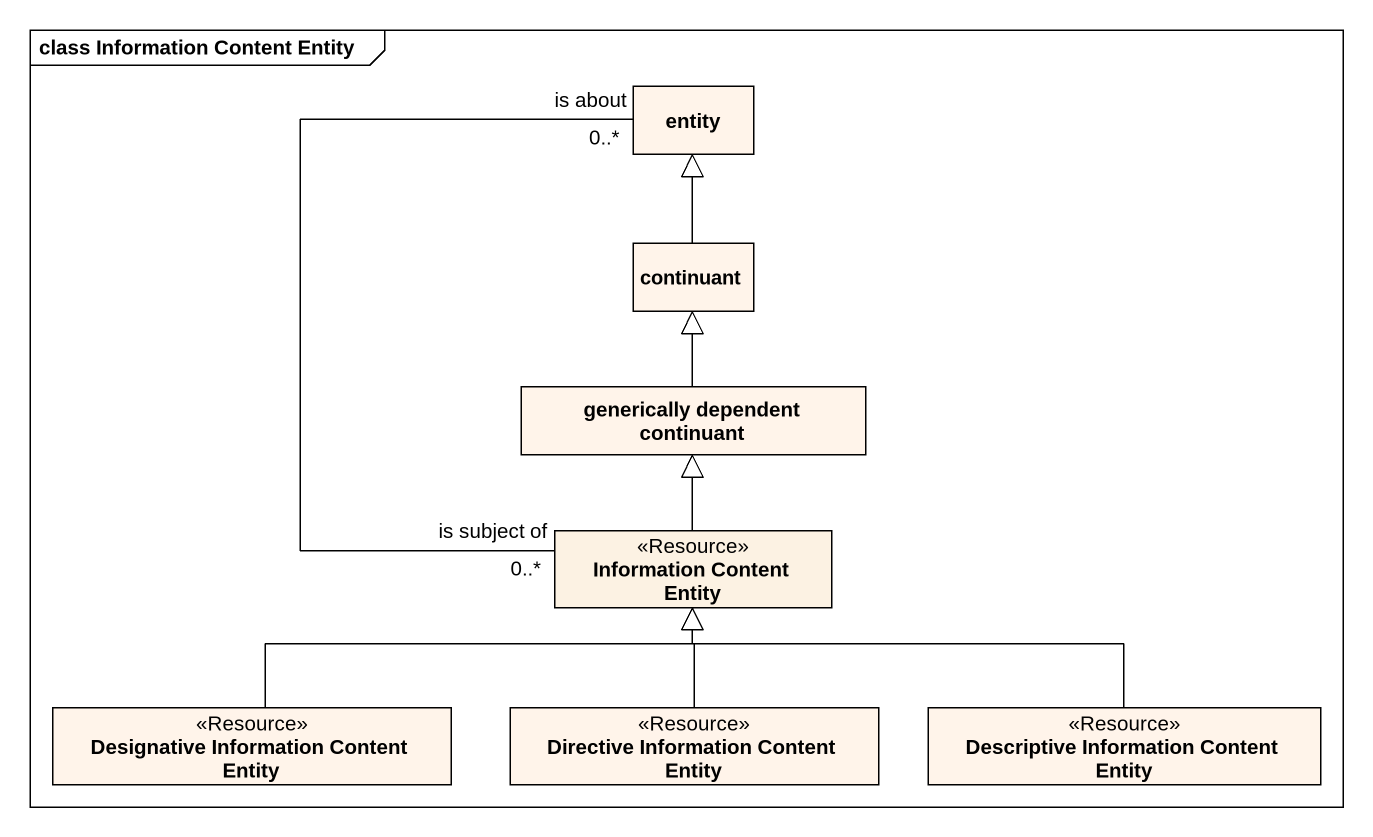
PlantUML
@startuml
mainframe class Information Content Entity
hide circle
hide empty members
class "entity" as entity_ #FFF4EA
class continuant #FFF4EA
class "generically dependent continuant" as generically_dependent #FFF4EA
class "Information Content Entity" as Information_Content_Entity <<Resource>>
class "Designative Information Content Entity" as Designative_Information <<Resource>> #FFF4EA
class "Directive Information Content Entity" as Directive_Information <<Resource>> #FFF4EA
class "Descriptive Information Content Entity" as Descriptive_Information <<Resource>> #FFF4EA
entity_ "is about\n0..*" -- "is subject of\n0..*" Information_Content_Entity
continuant -up-|> entity_
generically_dependent -up-|> continuant
Information_Content_Entity -up-|> generically_dependent
Designative_Information -right-|> Information_Content_Entity
Directive_Information -up-|> Information_Content_Entity
Descriptive_Information -left-|> Information_Content_Entity
@enduml
